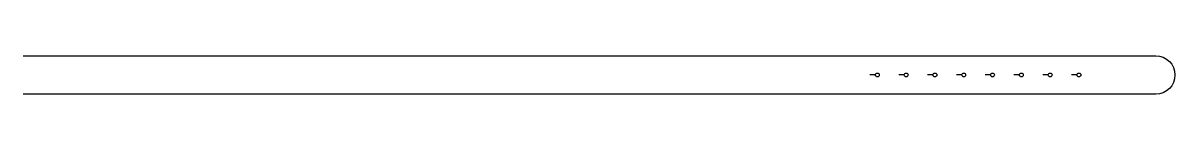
# Model space of a CAD drawing. Header units: millimetres. Extents: x 2415 to 3615, y 1227 to 1267.
import ezdxf

# ---------------------------------------------------------------- set-up
doc = ezdxf.new("R2010")
doc.units = ezdxf.units.MM

msp = doc.modelspace()

# ---------------------------------------------------------------- linework, layer by layer
for p, q in [((3303.5, 1247.5), (3297.8, 1247.5)), ((3333.5, 1247.5), (3327.8, 1247.5)), ((3363.5, 1247.5), (3357.8, 1247.5)), ((3393.5, 1247.5), (3387.8, 1247.5)), ((3423.5, 1247.5), (3417.8, 1247.5)), ((3453.5, 1247.5), (3447.8, 1247.5)), ((3483.5, 1247.5), (3477.8, 1247.5)), ((3513.5, 1247.5), (3507.8, 1247.5)), ((2465.5, 1227.5), (2415.5, 1227.5))]:
    msp.add_line(p, q)
msp.add_lwpolyline([(2415.5, 1267.5), (3595.5, 1267.5, -1), (3595.5, 1227.5), (2465.5, 1227.5)], format="xyb")
for centre in [(3305.5, 1247.5), (3305.5, 1247.5), (3335.5, 1247.5), (3335.5, 1247.5), (3365.5, 1247.5), (3365.5, 1247.5), (3395.5, 1247.5), (3395.5, 1247.5), (3425.5, 1247.5), (3425.5, 1247.5), (3455.5, 1247.5), (3455.5, 1247.5), (3485.5, 1247.5), (3485.5, 1247.5), (3515.5, 1247.5), (3515.5, 1247.5)]:
    msp.add_circle(centre, 1.95)

doc.saveas('drawing.dxf')
